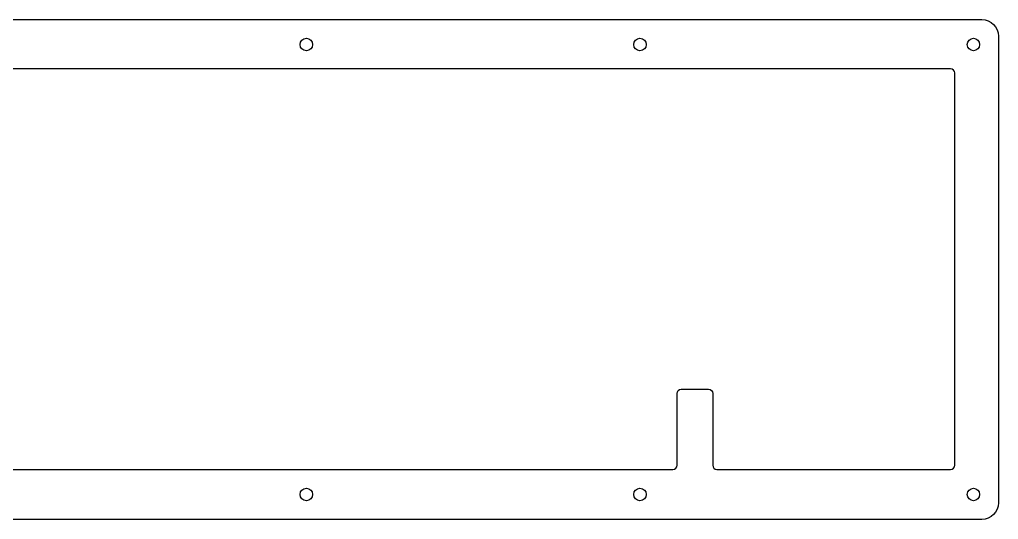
# Model space of a CAD drawing. Header units: millimetres. Extents: x 10 to 990, y 68 to 480.
# Drawn here: x 187.4 to 422.5, y 360 to 480 of the extents above; entities that cross this region are included whole.
import ezdxf

# ---------------------------------------------------------------- set-up
doc = ezdxf.new("R2010")
doc.units = ezdxf.units.MM
doc.header["$MEASUREMENT"] = 0

msp = doc.modelspace()

# ---------------------------------------------------------------- linework, layer by layer
for p, q in [((14, 480), (418.48, 480)), ((422.47, 476), (422.47, 364)), ((410.98, 468.18), (107.23, 468.18)), ((411.97, 373), (411.98, 467.18)), ((345.3, 373), (345.3, 390.25)), ((346.3, 391.25), (352.88, 391.25)), ((353.87, 390.25), (353.87, 373)), ((107.23, 372), (344.3, 372)), ((354.87, 372), (410.98, 372)), ((418.48, 360), (14, 360))]:
    msp.add_line(p, q)
for points in [[(418.48, 480), (420.68, 480), (422.47, 478.21), (422.47, 476)], [(411.98, 467.18), (411.98, 467.73), (411.53, 468.18), (410.98, 468.18)], [(345.3, 390.25), (345.3, 390.8), (345.75, 391.25), (346.3, 391.25)], [(352.88, 391.25), (353.43, 391.25), (353.87, 390.8), (353.87, 390.25)], [(344.3, 372), (344.85, 372), (345.3, 372.45), (345.3, 373)], [(353.87, 373), (353.87, 372.45), (354.32, 372), (354.87, 372)], [(410.98, 372), (411.53, 372), (411.97, 372.45), (411.97, 373)], [(422.47, 364), (422.47, 361.79), (420.68, 360), (418.48, 360)]]:
    msp.add_open_spline(points, degree=3)
for points in [[(257.78, 474), (257.78, 474.83), (257.11, 475.5), (256.28, 475.5), (255.46, 475.5), (254.78, 474.83), (254.78, 474), (254.78, 473.17), (255.46, 472.5), (256.28, 472.5), (257.11, 472.5), (257.78, 473.17), (257.78, 474)], [(337.88, 474), (337.88, 474.83), (337.21, 475.5), (336.38, 475.5), (335.55, 475.5), (334.88, 474.83), (334.88, 474), (334.88, 473.17), (335.55, 472.5), (336.38, 472.5), (337.21, 472.5), (337.88, 473.17), (337.88, 474)], [(417.97, 474), (417.97, 474.83), (417.3, 475.5), (416.47, 475.5), (415.65, 475.5), (414.97, 474.83), (414.97, 474), (414.97, 473.17), (415.65, 472.5), (416.47, 472.5), (417.3, 472.5), (417.97, 473.17), (417.97, 474)], [(257.78, 366), (257.78, 366.83), (257.11, 367.5), (256.28, 367.5), (255.46, 367.5), (254.78, 366.83), (254.78, 366), (254.78, 365.17), (255.46, 364.5), (256.28, 364.5), (257.11, 364.5), (257.78, 365.17), (257.78, 366)], [(337.88, 366), (337.88, 366.83), (337.21, 367.5), (336.38, 367.5), (335.55, 367.5), (334.88, 366.83), (334.88, 366), (334.88, 365.17), (335.55, 364.5), (336.38, 364.5), (337.21, 364.5), (337.88, 365.17), (337.88, 366)], [(417.97, 366), (417.97, 366.83), (417.3, 367.5), (416.47, 367.5), (415.65, 367.5), (414.97, 366.83), (414.97, 366), (414.97, 365.17), (415.65, 364.5), (416.47, 364.5), (417.3, 364.5), (417.97, 365.17), (417.97, 366)]]:
    msp.add_open_spline(points, degree=3, knots=[0, 0, 0, 0, 1, 1, 1, 2, 2, 2, 3, 3, 3, 4, 4, 4, 4])

doc.saveas('drawing.dxf')
